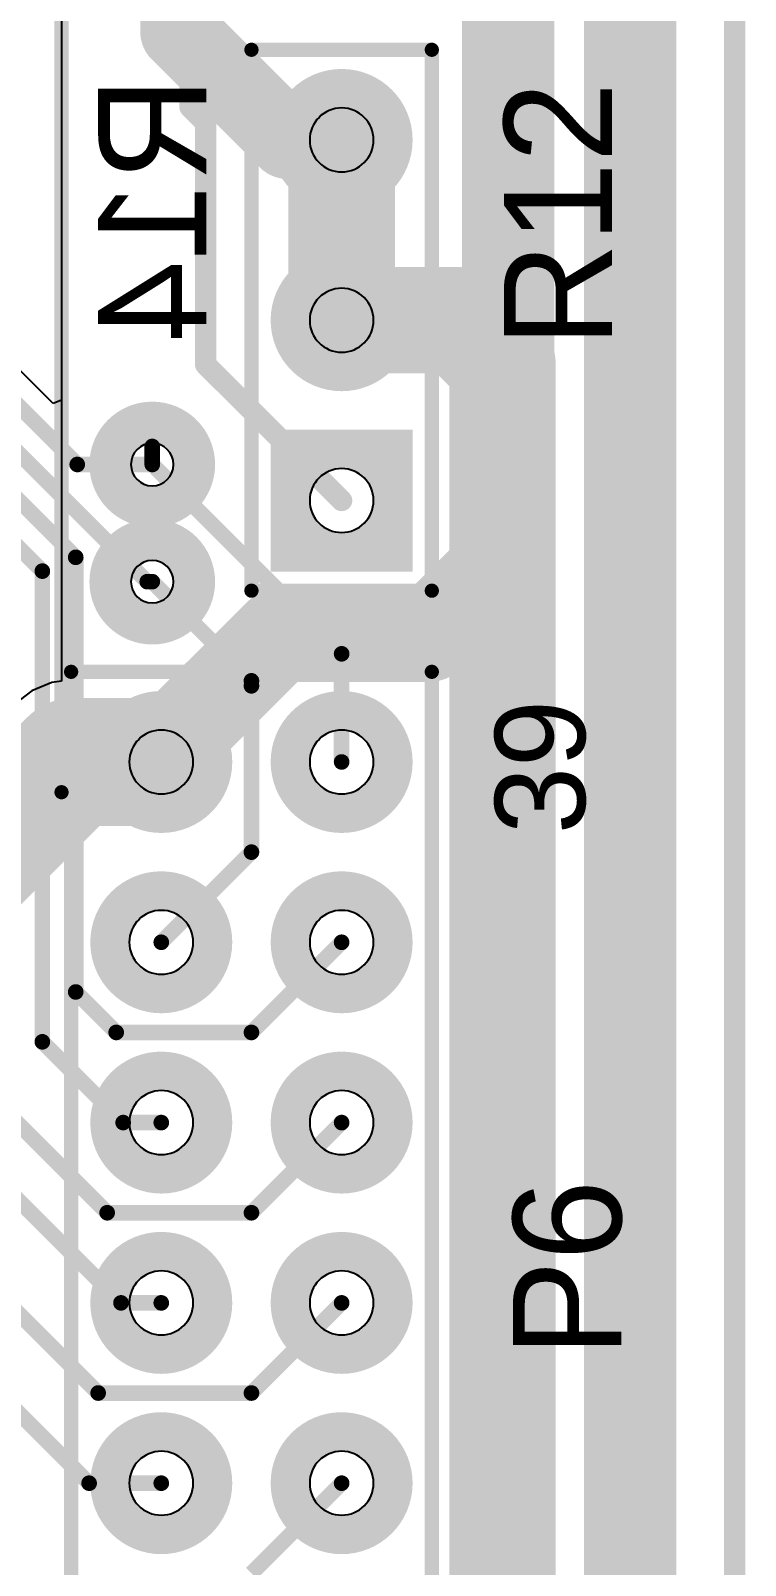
# Model space of a CAD drawing. Extents: x 0.11 to 5.41, y 1.37 to 6.94.
# Drawn here: x 5.003 to 5.399, y 5.484 to 6.336 of the extents above; entities that cross this region are included whole.
import ezdxf

# ---------------------------------------------------------------- set-up
doc = ezdxf.new("R2010")
doc.units = 0
doc.layers.get('0').update_dxf_attribs({"linetype": 'CONTINUOUS'})
for name, color, linetype in [('BOTTOMLAYER', 5, 'CONTINUOUS'), ('BOTTOMOVERLAY', 54, 'CONTINUOUS'), ('BOTTOMSOLDER', 6, 'CONTINUOUS'), ('DRILLDRAWING', 1, 'CONTINUOUS'), ('KEEPOUTLAYER', 6, 'CONTINUOUS'), ('MECHANICAL1', 6, 'CONTINUOUS'), ('MULTILAYER', 9, 'CONTINUOUS'), ('TOPLAYER', 1, 'CONTINUOUS'), ('TOPOVERLAY', 2, 'CONTINUOUS'), ('TOPSOLDER', 216, 'CONTINUOUS')]:
    doc.layers.add(name, color=color, linetype=linetype)

# ---------------------------------------------------------------- blocks, each defined once
blk = doc.blocks.new('HDR2X20_1')
at = {"layer": 'BOTTOMLAYER', "const_width": 0.01181}
for points in [[(1.47638, 0.1, 1), (1.52362, 0.1, 1)], [(1.57638, 0.1, 1), (1.62362, 0.1, 1)], [(1.67638, 0.1, 1), (1.72362, 0.1, 1)], [(1.77638, 0.1, 1), (1.82362, 0.1, 1)], [(1.87638, 0.1, 1), (1.92362, 0.1, 1)], [(1.47638, 0, 1), (1.52362, 0, 1)], [(1.57638, 0, 1), (1.62362, 0, 1)], [(1.67638, 0, 1), (1.72362, 0, 1)], [(1.77638, 0, 1), (1.82362, 0, 1)], [(1.87638, 0, 1), (1.92362, 0, 1)]]:
    blk.add_lwpolyline(points, format="xyb", close=True, dxfattribs=at)
at = {"layer": 'BOTTOMSOLDER', "const_width": 0.02165}
for points in [[(1.47146, 0.1, 1), (1.52854, 0.1, 1)], [(1.57146, 0.1, 1), (1.62854, 0.1, 1)], [(1.67146, 0.1, 1), (1.72854, 0.1, 1)], [(1.77146, 0.1, 1), (1.82854, 0.1, 1)], [(1.87146, 0.1, 1), (1.92854, 0.1, 1)], [(1.47146, 0, 1), (1.52854, 0, 1)], [(1.57146, 0, 1), (1.62854, 0, 1)], [(1.67146, 0, 1), (1.72854, 0, 1)], [(1.77146, 0, 1), (1.82854, 0, 1)], [(1.87146, 0, 1), (1.92854, 0, 1)]]:
    blk.add_lwpolyline(points, format="xyb", close=True, dxfattribs=at)
at = {"layer": 'DRILLDRAWING'}
for points in [[(1.48228, 0.1, 1), (1.51772, 0.1, 1)], [(1.58228, 0.1, 1), (1.61772, 0.1, 1)], [(1.68228, 0.1, 1), (1.71772, 0.1, 1)], [(1.78228, 0.1, 1), (1.81772, 0.1, 1)], [(1.88228, 0.1, 1), (1.91772, 0.1, 1)], [(1.48228, 0, 1), (1.51772, 0, 1)], [(1.58228, 0, 1), (1.61772, 0, 1)], [(1.68228, 0, 1), (1.71772, 0, 1)], [(1.78228, 0, 1), (1.81772, 0, 1)], [(1.88228, 0, 1), (1.91772, 0, 1)]]:
    blk.add_lwpolyline(points, format="xyb", close=True, dxfattribs=at)
at = {"layer": 'MULTILAYER', "const_width": 0.01181}
for points in [[(1.47638, 0.1, 1), (1.52362, 0.1, 1)], [(1.57638, 0.1, 1), (1.62362, 0.1, 1)], [(1.67638, 0.1, 1), (1.72362, 0.1, 1)], [(1.77638, 0.1, 1), (1.82362, 0.1, 1)], [(1.87638, 0.1, 1), (1.92362, 0.1, 1)], [(1.47638, 0, 1), (1.52362, 0, 1)], [(1.57638, 0, 1), (1.62362, 0, 1)], [(1.67638, 0, 1), (1.72362, 0, 1)], [(1.77638, 0, 1), (1.82362, 0, 1)], [(1.87638, 0, 1), (1.92362, 0, 1)]]:
    blk.add_lwpolyline(points, format="xyb", close=True, dxfattribs=at)
at = {"layer": 'TOPLAYER', "const_width": 0.01181}
for points in [[(1.47638, 0.1, 1), (1.52362, 0.1, 1)], [(1.57638, 0.1, 1), (1.62362, 0.1, 1)], [(1.67638, 0.1, 1), (1.72362, 0.1, 1)], [(1.77638, 0.1, 1), (1.82362, 0.1, 1)], [(1.87638, 0.1, 1), (1.92362, 0.1, 1)], [(1.47638, 0, 1), (1.52362, 0, 1)], [(1.57638, 0, 1), (1.62362, 0, 1)], [(1.67638, 0, 1), (1.72362, 0, 1)], [(1.77638, 0, 1), (1.82362, 0, 1)], [(1.87638, 0, 1), (1.92362, 0, 1)]]:
    blk.add_lwpolyline(points, format="xyb", close=True, dxfattribs=at)
at = {"layer": 'TOPOVERLAY', "const_width": 0.00787}
for points in [[(-0.05, 0.15), (1.95, 0.15)], [(1.95, 0.15), (1.95, -0.05)], [(-0.05, -0.05), (1.95, -0.05)]]:
    blk.add_lwpolyline(points, dxfattribs=at)
at = {"layer": 'TOPOVERLAY', "const_width": 0.00394}
for points in [[(1.94803, 0.15, 1), (1.95197, 0.15, 1)], [(1.94803, 0.15, 1), (1.95197, 0.15, 1)], [(1.94803, -0.05, 1), (1.95197, -0.05, 1)], [(1.94803, -0.05, 1), (1.95197, -0.05, 1)]]:
    blk.add_lwpolyline(points, format="xyb", close=True, dxfattribs=at)
at = {"layer": 'TOPSOLDER', "const_width": 0.02165}
for points in [[(1.47146, 0.1, 1), (1.52854, 0.1, 1)], [(1.57146, 0.1, 1), (1.62854, 0.1, 1)], [(1.67146, 0.1, 1), (1.72854, 0.1, 1)], [(1.77146, 0.1, 1), (1.82854, 0.1, 1)], [(1.87146, 0.1, 1), (1.92854, 0.1, 1)], [(1.47146, 0, 1), (1.52854, 0, 1)], [(1.57146, 0, 1), (1.62854, 0, 1)], [(1.67146, 0, 1), (1.72854, 0, 1)], [(1.77146, 0, 1), (1.82854, 0, 1)], [(1.87146, 0, 1), (1.92854, 0, 1)]]:
    blk.add_lwpolyline(points, format="xyb", close=True, dxfattribs=at)
at = {"layer": 'TOPOVERLAY'}
blk.add_text('39', height=0.05, dxfattribs=at).set_placement((1.86, -0.135))
blk = doc.blocks.new('TO_252_10')
at = {"layer": 'MECHANICAL1', "const_width": 0.00787}
for points in [[(-0.38189, 0.57035), (-0.38189, -0.16783)], [(0.37795, 0.57035), (-0.38189, 0.57035)]]:
    blk.add_lwpolyline(points, dxfattribs=at)
at = {"layer": 'MECHANICAL1', "const_width": 0.00394}
blk.add_lwpolyline([(-0.38386, 0.57035, 1), (-0.37992, 0.57035, 1)], format="xyb", close=True, dxfattribs=at)
blk.add_lwpolyline([(-0.38386, 0.57035, 1), (-0.37992, 0.57035, 1)], format="xyb", close=True, dxfattribs=at)
blk = doc.blocks.new('HDR1X3_54')
at = {"layer": 'BOTTOMLAYER', "const_width": 0.01181}
for points in [[(-0.02362, 0.02953), (-0.02362, -0.02953)], [(0.02362, 0.02953), (0.02362, -0.02953)], [(-0.02953, 0.02362), (0.02953, 0.02362)], [(-0.02953, -0.02362), (0.02953, -0.02362)]]:
    blk.add_lwpolyline(points, dxfattribs=at)
for points in [[(-0.02362, 0, 1), (0.02362, 0, 1)], [(0.07638, 0, 1), (0.12362, 0, 1)], [(0.17638, 0, 1), (0.22362, 0, 1)]]:
    blk.add_lwpolyline(points, format="xyb", close=True, dxfattribs=at)
at = {"layer": 'BOTTOMSOLDER', "const_width": 0.02165}
for points in [[(-0.02854, 0.03937), (-0.02854, -0.03937)], [(0.02854, 0.03937), (0.02854, -0.03937)], [(-0.03937, 0.02854), (0.03937, 0.02854)], [(-0.03937, -0.02854), (0.03937, -0.02854)]]:
    blk.add_lwpolyline(points, dxfattribs=at)
for points in [[(-0.02854, 0, 1), (0.02854, 0, 1)], [(0.07146, 0, 1), (0.12854, 0, 1)], [(0.17146, 0, 1), (0.22854, 0, 1)]]:
    blk.add_lwpolyline(points, format="xyb", close=True, dxfattribs=at)
at = {"layer": 'DRILLDRAWING'}
for points in [[(-0.01772, 0, 1), (0.01772, 0, 1)], [(0.08228, 0, 1), (0.11772, 0, 1)], [(0.18228, 0, 1), (0.21772, 0, 1)]]:
    blk.add_lwpolyline(points, format="xyb", close=True, dxfattribs=at)
at = {"layer": 'MULTILAYER', "const_width": 0.01181}
for points in [[(-0.02362, 0.02953), (-0.02362, -0.02953)], [(0.02362, 0.02953), (0.02362, -0.02953)], [(-0.02953, 0.02362), (0.02953, 0.02362)], [(-0.02953, -0.02362), (0.02953, -0.02362)]]:
    blk.add_lwpolyline(points, dxfattribs=at)
for points in [[(-0.02362, 0, 1), (0.02362, 0, 1)], [(0.07638, 0, 1), (0.12362, 0, 1)], [(0.17638, 0, 1), (0.22362, 0, 1)]]:
    blk.add_lwpolyline(points, format="xyb", close=True, dxfattribs=at)
at = {"layer": 'TOPLAYER', "const_width": 0.01181}
for points in [[(-0.02362, 0.02953), (-0.02362, -0.02953)], [(0.02362, 0.02953), (0.02362, -0.02953)], [(-0.02953, 0.02362), (0.02953, 0.02362)], [(-0.02953, -0.02362), (0.02953, -0.02362)]]:
    blk.add_lwpolyline(points, dxfattribs=at)
for points in [[(-0.02362, 0, 1), (0.02362, 0, 1)], [(0.07638, 0, 1), (0.12362, 0, 1)], [(0.17638, 0, 1), (0.22362, 0, 1)]]:
    blk.add_lwpolyline(points, format="xyb", close=True, dxfattribs=at)
at = {"layer": 'TOPOVERLAY', "const_width": 0.00787}
for points in [[(-0.05, 0.05), (-0.05, -0.05)], [(-0.05, 0.05), (0.25, 0.05)], [(0.25, 0.05), (0.25, -0.05)], [(-0.05, -0.05), (0.25, -0.05)]]:
    blk.add_lwpolyline(points, dxfattribs=at)
at = {"layer": 'TOPOVERLAY', "const_width": 0.00394}
for points in [[(-0.05197, 0.05, 1), (-0.04803, 0.05, 1)], [(-0.05197, 0.05, 1), (-0.04803, 0.05, 1)], [(0.24803, 0.05, 1), (0.25197, 0.05, 1)], [(0.24803, 0.05, 1), (0.25197, 0.05, 1)], [(-0.05197, -0.05, 1), (-0.04803, -0.05, 1)], [(-0.05197, -0.05, 1), (-0.04803, -0.05, 1)], [(0.24803, -0.05, 1), (0.25197, -0.05, 1)], [(0.24803, -0.05, 1), (0.25197, -0.05, 1)]]:
    blk.add_lwpolyline(points, format="xyb", close=True, dxfattribs=at)
at = {"layer": 'TOPSOLDER', "const_width": 0.02165}
for points in [[(-0.02854, 0.03937), (-0.02854, -0.03937)], [(0.02854, 0.03937), (0.02854, -0.03937)], [(-0.03937, 0.02854), (0.03937, 0.02854)], [(-0.03937, -0.02854), (0.03937, -0.02854)]]:
    blk.add_lwpolyline(points, dxfattribs=at)
for points in [[(-0.02854, 0, 1), (0.02854, 0, 1)], [(0.07146, 0, 1), (0.12854, 0, 1)], [(0.17146, 0, 1), (0.22854, 0, 1)]]:
    blk.add_lwpolyline(points, format="xyb", close=True, dxfattribs=at)

msp = doc.modelspace()

# ---------------------------------------------------------------- linework, layer by layer
at = {"layer": 'BOTTOMLAYER'}
for p, q in [((5.01969, 6.57573), (5.01969, 5.97483)), ((5.00323, 5.96955), (4.99377, 5.96229)), ((5.01424, 5.97411), (5.00323, 5.96955)), ((5.01969, 5.97483), (5.01424, 5.97411))]:
    msp.add_line(p, q, dxfattribs=at)
for points, const_width in [([(5.335, 3.97), (5.335, 6.40319)], 0.05118), ([(5.09094, 6.2932), (5.09094, 6.35906)], 0.01181), ([(5.09094, 6.2932), (5.09961, 6.28454)], 0.01181), ([(5.09961, 6.15039), (5.09961, 6.28454)], 0.01181), ([(5.175, 6.175), (5.24, 6.175)], 0.05906), ([(5.24, 6.175), (5.26417, 6.15083)], 0.05906), ([(5.26417, 3.99417), (5.26417, 6.15083)], 0.05906), ([(5.09961, 6.15039), (5.175, 6.075)], 0.01181), ([(5.07, 6.095), (5.07, 6.105)], 0.00866), ([(5.07, 6.095), (5.175, 5.99)], 0.00866), ([(5.07, 6.03), (5.125, 5.975)], 0.00866), ([(5.175, 5.93), (5.175, 5.99)], 0.00866), ([(5.125, 5.88), (5.125, 5.97224)], 0.00866), ([(4.96654, 5.87047), (5.02606, 5.93)], 0.07087), ([(5.02606, 5.93), (5.075, 5.93)], 0.07087), ([(5.075, 5.83), (5.125, 5.88)], 0.00866)]:
    msp.add_lwpolyline(points, dxfattribs=dict(at, const_width=const_width))
for points, const_width in [([(5.08799, 6.2932, 1), (5.0939, 6.2932, 1)], 0.00591), ([(5.08799, 6.2932, 1), (5.0939, 6.2932, 1)], 0.00591), ([(5.09665, 6.28454, 1), (5.10256, 6.28454, 1)], 0.00591), ([(5.09665, 6.28454, 1), (5.10256, 6.28454, 1)], 0.00591), ([(5.16024, 6.175, 1), (5.18976, 6.175, 1)], 0.02953), ([(5.22524, 6.175, 1), (5.25476, 6.175, 1)], 0.02953), ([(5.22524, 6.175, 1), (5.25476, 6.175, 1)], 0.02953), ([(5.24941, 6.15083, 1), (5.27894, 6.15083, 1)], 0.02953), ([(5.24941, 6.15083, 1), (5.27894, 6.15083, 1)], 0.02953), ([(5.09665, 6.15039, 1), (5.10256, 6.15039, 1)], 0.00591), ([(5.09665, 6.15039, 1), (5.10256, 6.15039, 1)], 0.00591), ([(5.05159, 6.095, 1), (5.08841, 6.095, 1)], 0.01319), ([(5.06783, 6.105, 1), (5.07217, 6.105, 1)], 0.00433), ([(5.06783, 6.095, 1), (5.07217, 6.095, 1)], 0.00433), ([(5.06783, 6.095, 1), (5.07217, 6.095, 1)], 0.00433), ([(5.17205, 6.075, 1), (5.17795, 6.075, 1)], 0.00591), ([(5.05159, 6.03, 1), (5.08841, 6.03, 1)], 0.01319), ([(5.06783, 6.03, 1), (5.07217, 6.03, 1)], 0.00433), ([(5.17283, 5.99, 1), (5.17717, 5.99, 1)], 0.00433), ([(5.17283, 5.99, 1), (5.17717, 5.99, 1)], 0.00433), ([(5.12283, 5.975, 1), (5.12717, 5.975, 1)], 0.00433), ([(5.12283, 5.97224, 1), (5.12717, 5.97224, 1)], 0.00433), ([(5.00835, 5.93, 1), (5.04378, 5.93, 1)], 0.03543), ([(5.00835, 5.93, 1), (5.04378, 5.93, 1)], 0.03543), ([(5.05728, 5.93, 1), (5.09272, 5.93, 1)], 0.03543), ([(5.17283, 5.93, 1), (5.17717, 5.93, 1)], 0.00433), ([(5.12283, 5.88, 1), (5.12717, 5.88, 1)], 0.00433), ([(5.12283, 5.88, 1), (5.12717, 5.88, 1)], 0.00433), ([(5.07283, 5.83, 1), (5.07717, 5.83, 1)], 0.00433)]:
    msp.add_lwpolyline(points, format="xyb", close=True, dxfattribs=dict(at, const_width=const_width))
at = {"layer": 'BOTTOMSOLDER', "const_width": 0.02303}
for points in [[(5.04667, 6.095, 1), (5.09333, 6.095, 1)], [(5.04667, 6.03, 1), (5.09333, 6.03, 1)]]:
    msp.add_lwpolyline(points, format="xyb", close=True, dxfattribs=at)
at = {"layer": 'DRILLDRAWING'}
for points in [[(5.05819, 6.095, 1), (5.08181, 6.095, 1)], [(5.05819, 6.03, 1), (5.08181, 6.03, 1)]]:
    msp.add_lwpolyline(points, format="xyb", close=True, dxfattribs=at)
at = {"layer": 'KEEPOUTLAYER', "const_width": 0.01181}
msp.add_lwpolyline([(5.39291, 3.01), (5.39291, 6.935)], dxfattribs=at)
at = {"layer": 'MECHANICAL1', "const_width": 0.01}
msp.add_lwpolyline([(5.39291, 2.725), (5.39291, 6.925)], dxfattribs=at)
at = {"layer": 'MULTILAYER', "const_width": 0.01319}
for points in [[(5.05159, 6.095, 1), (5.08841, 6.095, 1)], [(5.05159, 6.03, 1), (5.08841, 6.03, 1)]]:
    msp.add_lwpolyline(points, format="xyb", close=True, dxfattribs=at)
at = {"layer": 'TOPLAYER'}
for p, q in [((5.01969, 6.57539), (5.01969, 6.13069)), ((5.01507, 6.12878), (4.95942, 6.18442)), ((5.01969, 6.13069), (5.01507, 6.12878))]:
    msp.add_line(p, q, dxfattribs=at)
for points, const_width in [([(5.085, 6.335), (5.085, 6.555)], 0.04331), ([(5.26736, 6.04402), (5.26736, 6.4639)], 0.05118), ([(5.085, 6.335), (5.145, 6.275)], 0.04331), ([(4.77686, 6.29421), (5.02756, 6.04351)], 0.00866), ([(5.175, 6.175), (5.175, 6.275)], 0.05906), ([(5.145, 6.275), (5.175, 6.275)], 0.04331), ([(4.7692, 6.2757), (5.00905, 6.03585)], 0.00866), ([(4.9307, 6.16654), (5.06724, 6.03)], 0.00866), ([(4.9492, 6.1742), (5.02841, 6.095)], 0.00866), ([(5.02841, 6.095), (5.07, 6.095)], 0.00866), ([(5.22335, 6), (5.26736, 6.04402)], 0.05118), ([(5.02756, 5.80244), (5.02756, 6.04351)], 0.00866), ([(5.00905, 5.7748), (5.00905, 6.03585)], 0.00866), ([(5.06724, 6.03), (5.07, 6.03)], 0.00866), ([(5.0725, 5.9325), (5.14, 6)], 0.05118), ([(5.14, 6), (5.22335, 6)], 0.05118), ([(5.125, 5.78), (5.175, 5.83)], 0.00866), ([(5.02756, 5.80244), (5.05, 5.78)], 0.00866), ([(5.05, 5.78), (5.125, 5.78)], 0.00866), ([(5.00905, 5.7748), (5.05386, 5.73)], 0.00866), ([(4.99055, 5.73445), (5.045, 5.68)], 0.00866), ([(5.05386, 5.73), (5.075, 5.73)], 0.00866), ([(5.125, 5.68), (5.175, 5.73)], 0.00866), ([(4.97205, 5.71063), (5.05268, 5.63)], 0.00866), ([(5.045, 5.68), (5.125, 5.68)], 0.00866), ([(4.95354, 5.66646), (5.04, 5.58)], 0.00866), ([(4.93504, 5.62996), (5.035, 5.53)], 0.00866), ([(5.05268, 5.63), (5.075, 5.63)], 0.00866), ([(5.125, 5.58), (5.175, 5.63)], 0.00866), ([(5.04, 5.58), (5.125, 5.58)], 0.00866), ([(5.035, 5.53), (5.075, 5.53)], 0.00866), ([(5.125, 5.48), (5.175, 5.53)], 0.00866)]:
    msp.add_lwpolyline(points, dxfattribs=dict(at, const_width=const_width))
for points, const_width in [([(5.07417, 6.335, 1), (5.09583, 6.335, 1)], 0.02165), ([(5.07417, 6.335, 1), (5.09583, 6.335, 1)], 0.02165), ([(5.16024, 6.275, 1), (5.18976, 6.275, 1)], 0.02953), ([(5.13417, 6.275, 1), (5.15583, 6.275, 1)], 0.02165), ([(5.13417, 6.275, 1), (5.15583, 6.275, 1)], 0.02165), ([(5.16417, 6.275, 1), (5.18583, 6.275, 1)], 0.02165), ([(5.16024, 6.175, 1), (5.18976, 6.175, 1)], 0.02953), ([(5.05159, 6.095, 1), (5.08841, 6.095, 1)], 0.01319), ([(5.02624, 6.095, 1), (5.03057, 6.095, 1)], 0.00433), ([(5.02624, 6.095, 1), (5.03057, 6.095, 1)], 0.00433), ([(5.06783, 6.095, 1), (5.07217, 6.095, 1)], 0.00433), ([(5.25457, 6.04402, 1), (5.28016, 6.04402, 1)], 0.02559), ([(5.25457, 6.04402, 1), (5.28016, 6.04402, 1)], 0.02559), ([(5.05159, 6.03, 1), (5.08841, 6.03, 1)], 0.01319), ([(5.02539, 6.04351, 1), (5.02972, 6.04351, 1)], 0.00433), ([(5.02539, 6.04351, 1), (5.02972, 6.04351, 1)], 0.00433), ([(5.00689, 6.03585, 1), (5.01122, 6.03585, 1)], 0.00433), ([(5.00689, 6.03585, 1), (5.01122, 6.03585, 1)], 0.00433), ([(5.06507, 6.03, 1), (5.0694, 6.03, 1)], 0.00433), ([(5.06507, 6.03, 1), (5.0694, 6.03, 1)], 0.00433), ([(5.06783, 6.03, 1), (5.07217, 6.03, 1)], 0.00433), ([(5.1272, 6, 1), (5.1528, 6, 1)], 0.02559), ([(5.1272, 6, 1), (5.1528, 6, 1)], 0.02559), ([(5.21055, 6, 1), (5.23614, 6, 1)], 0.02559), ([(5.21055, 6, 1), (5.23614, 6, 1)], 0.02559), ([(5.0597, 5.9325, 1), (5.0853, 5.9325, 1)], 0.02559), ([(5.17283, 5.83, 1), (5.17717, 5.83, 1)], 0.00433), ([(5.02539, 5.80244, 1), (5.02972, 5.80244, 1)], 0.00433), ([(5.02539, 5.80244, 1), (5.02972, 5.80244, 1)], 0.00433), ([(5.04783, 5.78, 1), (5.05217, 5.78, 1)], 0.00433), ([(5.04783, 5.78, 1), (5.05217, 5.78, 1)], 0.00433), ([(5.12283, 5.78, 1), (5.12717, 5.78, 1)], 0.00433), ([(5.12283, 5.78, 1), (5.12717, 5.78, 1)], 0.00433), ([(5.00689, 5.7748, 1), (5.01122, 5.7748, 1)], 0.00433), ([(5.00689, 5.7748, 1), (5.01122, 5.7748, 1)], 0.00433), ([(5.05169, 5.73, 1), (5.05602, 5.73, 1)], 0.00433), ([(5.05169, 5.73, 1), (5.05602, 5.73, 1)], 0.00433), ([(5.07283, 5.73, 1), (5.07717, 5.73, 1)], 0.00433), ([(5.17283, 5.73, 1), (5.17717, 5.73, 1)], 0.00433), ([(5.04283, 5.68, 1), (5.04717, 5.68, 1)], 0.00433), ([(5.04283, 5.68, 1), (5.04717, 5.68, 1)], 0.00433), ([(5.12283, 5.68, 1), (5.12717, 5.68, 1)], 0.00433), ([(5.12283, 5.68, 1), (5.12717, 5.68, 1)], 0.00433), ([(5.05051, 5.63, 1), (5.05484, 5.63, 1)], 0.00433), ([(5.05051, 5.63, 1), (5.05484, 5.63, 1)], 0.00433), ([(5.07283, 5.63, 1), (5.07717, 5.63, 1)], 0.00433), ([(5.17283, 5.63, 1), (5.17717, 5.63, 1)], 0.00433), ([(5.03783, 5.58, 1), (5.04217, 5.58, 1)], 0.00433), ([(5.03783, 5.58, 1), (5.04217, 5.58, 1)], 0.00433), ([(5.12283, 5.58, 1), (5.12717, 5.58, 1)], 0.00433), ([(5.12283, 5.58, 1), (5.12717, 5.58, 1)], 0.00433), ([(5.03283, 5.53, 1), (5.03717, 5.53, 1)], 0.00433), ([(5.03283, 5.53, 1), (5.03717, 5.53, 1)], 0.00433), ([(5.07283, 5.53, 1), (5.07717, 5.53, 1)], 0.00433), ([(5.17283, 5.53, 1), (5.17717, 5.53, 1)], 0.00433)]:
    msp.add_lwpolyline(points, format="xyb", close=True, dxfattribs=dict(at, const_width=const_width))
at = {"layer": 'TOPSOLDER', "const_width": 0.02303}
for points in [[(5.04667, 6.095, 1), (5.09333, 6.095, 1)], [(5.04667, 6.03, 1), (5.09333, 6.03, 1)]]:
    msp.add_lwpolyline(points, format="xyb", close=True, dxfattribs=at)

# ---------------------------------------------------------------- block references
for name, p, rotation in [('TO_252_10', (4.6378, 6.48358), 180), ('HDR1X3_54', (5.175, 6.075), 90), ('HDR2X20_1', (5.175, 4.03), 90)]:
    msp.add_blockref(name, p, dxfattribs=dict(rotation=rotation))

# ---------------------------------------------------------------- texts
at = {"layer": 'BOTTOMOVERLAY', "text_generation_flag": 2}
msp.add_text('R14', height=0.06, rotation=90, dxfattribs=at).set_placement((5.1, 6.31))
at = {"layer": 'TOPOVERLAY'}
for s, p in [('R12', (5.325, 6.16)), ('P6', (5.33, 5.6))]:
    msp.add_text(s, height=0.06, rotation=90, dxfattribs=at).set_placement(p)

doc.saveas('drawing.dxf')
